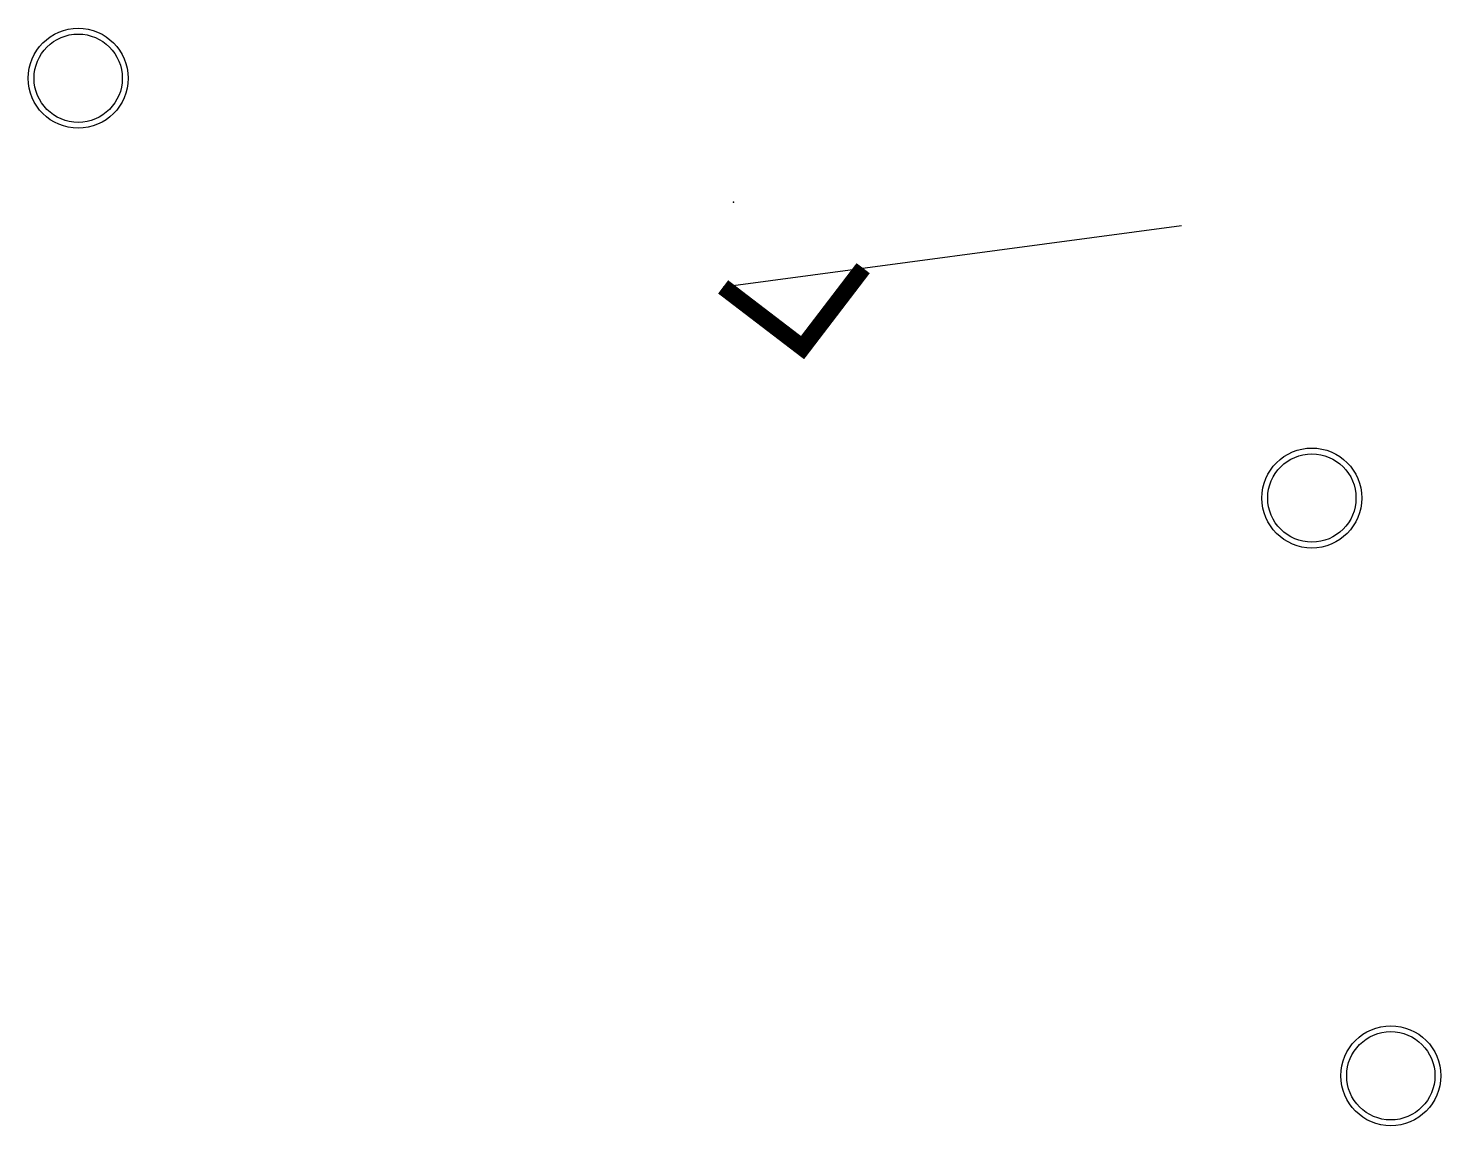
# Model space of a CAD drawing. Header units: millimetres. Extents: x -28081 to 11848482, y -6212777 to 128443.
# Drawn here: x -17841 to -9358, y 104117 to 110704 of the extents above; entities that cross this region are included whole.
import ezdxf

# ---------------------------------------------------------------- set-up
doc = ezdxf.new("R2010")
doc.units = ezdxf.units.MM
doc.header["$LTSCALE"] = 10
doc.layers.add('A—\\M+5C7BD\\M+5CCE5', color=7, linetype='Continuous')

msp = doc.modelspace()

# ---------------------------------------------------------------- linework, layer by layer
at = {"color": 1}
msp.add_line((-13667.6, 109151.9), (-10914.2, 109519.5), dxfattribs=at)
at = {"color": 1, "const_width": 100}
msp.add_lwpolyline([(-13667.6, 109151.9), (-13190.9, 108787.5), (-12826.5, 109264.1)], dxfattribs=at)
at = {"color": 1}
msp.add_point((-13606.2, 109660.2), dxfattribs=at)
at = {"layer": 'A—\\M+5C7BD\\M+5CCE5'}
for centre, radius in [((-17541.1, 110404.2), 300), ((-17541.1, 110404.2), 265), ((-10131.6, 107884.4), 300), ((-10131.6, 107884.4), 265), ((-9657.6, 104416.7), 300), ((-9657.6, 104416.7), 265)]:
    msp.add_circle(centre, radius, dxfattribs=at)

doc.saveas('drawing.dxf')
